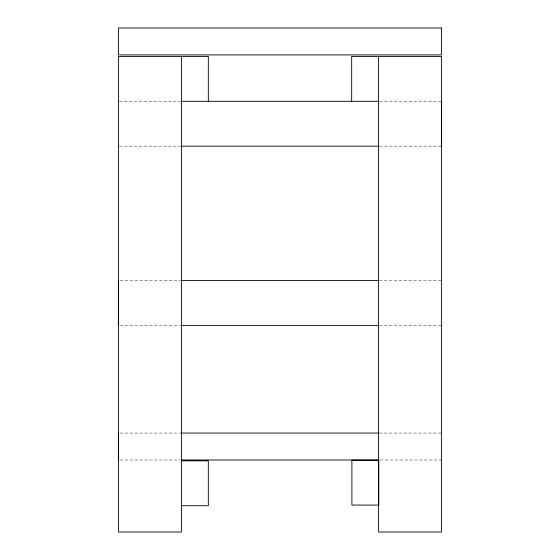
<?xml version="1.0" encoding="UTF-8"?>
<svg xmlns="http://www.w3.org/2000/svg" width="560" height="560" viewBox="0 0 560 560"><rect width="100%" height="100%" fill="white"/><g stroke="black" fill="none" stroke-linecap="round" stroke-linejoin="round"><path stroke-width="0.42" stroke-dasharray="2.8 2.1" d="M119.469 101.297L180.586 101.297M379.638 101.297L441.623 101.297M119.469 146.167L180.586 146.167M379.638 146.167L441.623 146.167M120.12 280.518L180.362 280.518M379.414 280.518L441.399 280.518M120.12 325.388L180.362 325.388M379.414 325.388L441.399 325.388M120.12 433.062L180.362 433.062M379.414 433.062L441.399 433.062M120.12 459.977L180.362 459.977M380.289 459.977L441.399 459.977"/><path stroke-width="0.84" d="M181.412 101.297L378.763 101.297M181.461 146.167L378.763 146.167M181.237 280.518L378.539 280.518M181.237 325.388L378.539 325.388M181.237 433.062L378.539 433.062M181.237 459.977L378.539 459.977M181.412 460.845L208.327 460.845L208.327 505.708L181.412 505.708M441.623 101.297L441.623 146.167M378.588 56.434L378.588 532L441.399 532L441.399 56.434L351.673 56.434L351.673 101.297M208.327 101.297L208.327 56.434L118.601 56.434L118.601 532L181.412 532L181.412 56.434M118.377 280.518L118.377 325.388M118.377 433.062L118.377 459.977M441.399 28L118.377 28L118.377 54.922L441.399 54.922L441.399 28M378.812 460.215L351.897 460.215L351.897 505.078L378.812 505.078L378.812 460.215"/></g></svg>
